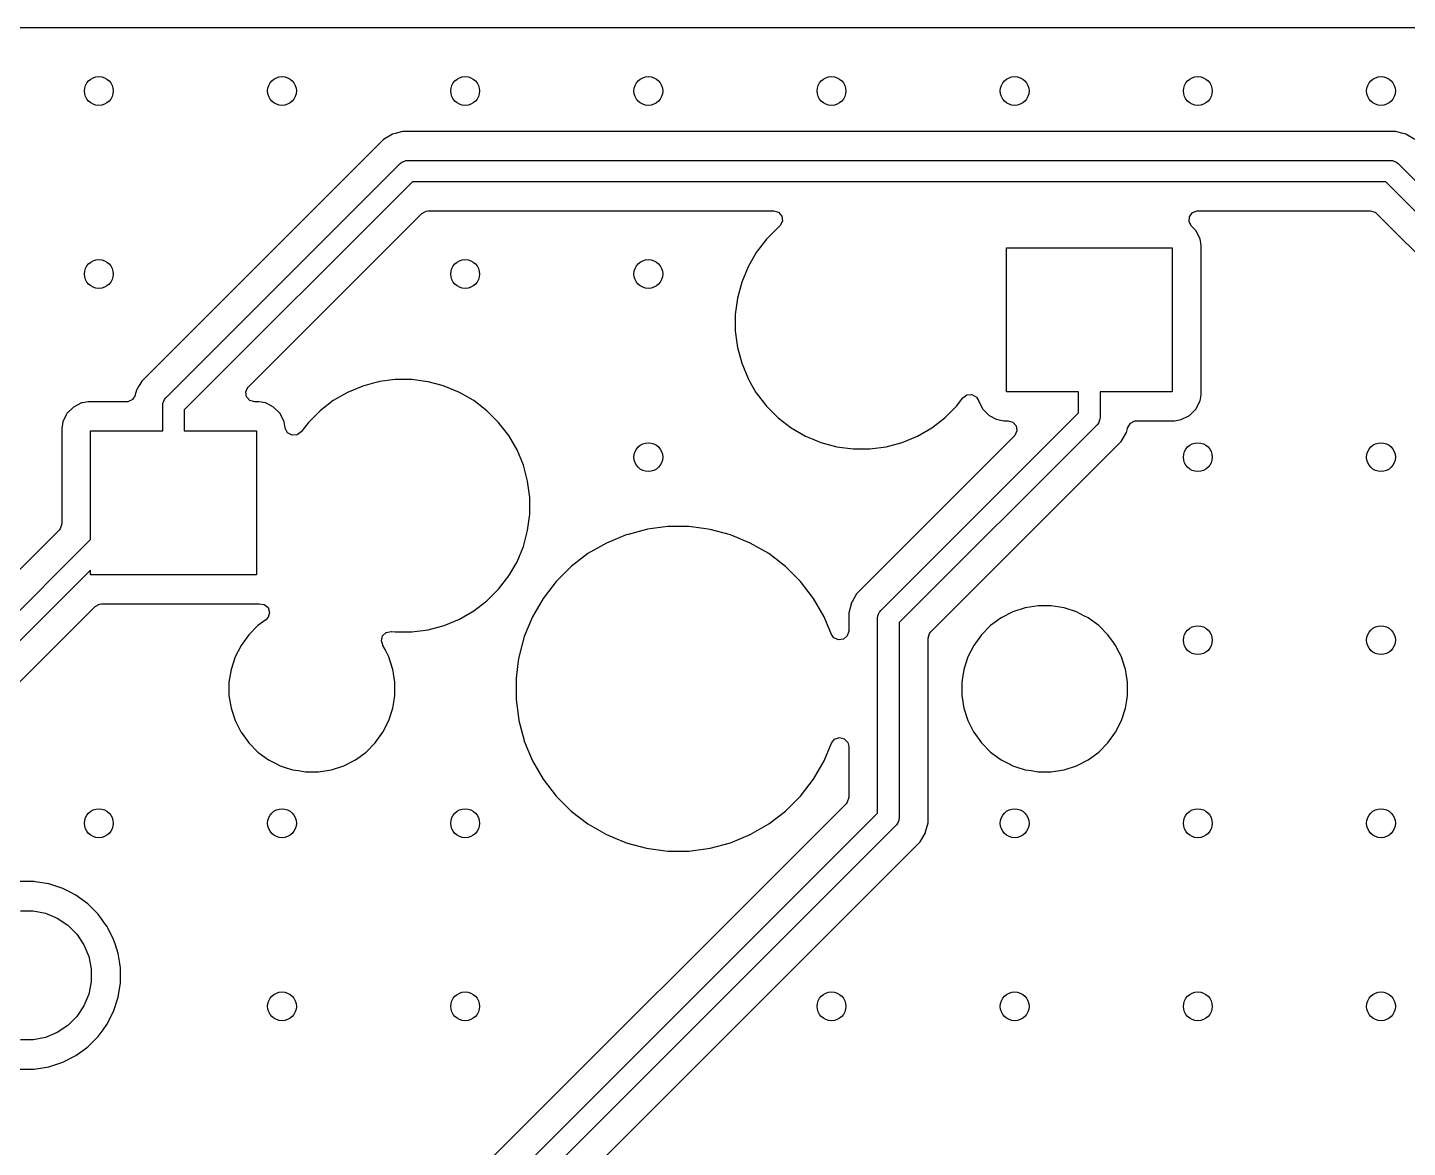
# Model space of a CAD drawing. Extents: x 2.6 to 14.2, y -9.4 to -3.8.
# Drawn here: x 12.644 to 13.398, y -4.408 to -3.796 of the extents above; entities that cross this region are included whole.
import ezdxf

# ---------------------------------------------------------------- set-up
doc = ezdxf.new("R2010")
doc.units = 0
doc.header["$MEASUREMENT"] = 0
doc.layers.add('BLACK', color=7, linetype='CONTINUOUS')

msp = doc.modelspace()

# ---------------------------------------------------------------- linework, layer by layer
at = {"layer": 'BLACK', "linetype": 'CONTINUOUS'}
for p, q in [((11.55474, -3.79592), (14.00124, -3.79592)), ((12.84358, -3.85416), (12.83864, -3.85702)), ((12.84496, -3.85379), (12.84358, -3.85416)), ((12.8491, -3.85269), (12.84496, -3.85379)), ((13.39118, -3.85269), (12.8491, -3.85269)), ((13.39531, -3.85379), (13.39118, -3.85269)), ((13.39669, -3.85416), (13.39531, -3.85379)), ((13.40163, -3.85702), (13.39669, -3.85416)), ((13.39669, -3.85416), (13.39669, -3.85416)), ((12.83864, -3.85702), (12.70665, -3.989)), ((12.83864, -3.85702), (12.83864, -3.85702)), ((12.71982, -3.99814), (12.84777, -3.87018)), ((12.84777, -3.87018), (12.84867, -3.86945)), ((12.84867, -3.86945), (12.85004, -3.86888)), ((12.85004, -3.86888), (12.8508, -3.86857)), ((12.8508, -3.86857), (12.85195, -3.86845)), ((12.85195, -3.86845), (13.38833, -3.86845)), ((13.38833, -3.86845), (13.38948, -3.86857)), ((13.38948, -3.86857), (13.39024, -3.86888)), ((13.39024, -3.86888), (13.39161, -3.86945)), ((13.39161, -3.86945), (13.3925, -3.87018)), ((13.3925, -3.87018), (13.52015, -3.99783)), ((12.85439, -3.88026), (12.7299, -4.00476)), ((13.38588, -3.88026), (12.85439, -3.88026)), ((13.51007, -4.00445), (13.38588, -3.88026)), ((12.7649, -3.99206), (12.8595, -3.89746)), ((12.8595, -3.89746), (12.86191, -3.89614)), ((12.86191, -3.89614), (12.86295, -3.89603)), ((12.86295, -3.89603), (13.05159, -3.89603)), ((13.05159, -3.89603), (13.05422, -3.89681)), ((13.05422, -3.89681), (13.05603, -3.89889)), ((13.05642, -3.90161), (13.05527, -3.90411)), ((13.05603, -3.89889), (13.05642, -3.90161)), ((13.27846, -3.90195), (13.27866, -3.89921)), ((13.27978, -3.90437), (13.27846, -3.90195)), ((13.27866, -3.89921), (13.2803, -3.89701)), ((13.2803, -3.89701), (13.28288, -3.89604)), ((13.28288, -3.89604), (13.28323, -3.89603)), ((13.28323, -3.89603), (13.37733, -3.89603)), ((13.37733, -3.89603), (13.37997, -3.89681)), ((13.37997, -3.89681), (13.38078, -3.89746)), ((13.38078, -3.89746), (13.47507, -3.99175)), ((13.05405, -3.90518), (13.04766, -3.91156)), ((13.05424, -3.90503), (13.05405, -3.90518)), ((13.05456, -3.90479), (13.05424, -3.90503)), ((13.05527, -3.90411), (13.05456, -3.90479)), ((13.28219, -3.90677), (13.27978, -3.90437)), ((13.28445, -3.91122), (13.28219, -3.90677)), ((13.28219, -3.90677), (13.28219, -3.90677)), ((13.28219, -3.90677), (13.28219, -3.90677)), ((13.04766, -3.91156), (13.04216, -3.91873)), ((13.17872, -3.9949), (13.17872, -3.91616)), ((13.17872, -3.91616), (13.26927, -3.91616)), ((13.26927, -3.91616), (13.26927, -3.9949)), ((13.28504, -3.91492), (13.28445, -3.91122)), ((13.28504, -3.99614), (13.28504, -3.91492)), ((13.04216, -3.91873), (13.03764, -3.92656)), ((13.03764, -3.92656), (13.03419, -3.9349)), ((13.03764, -3.92656), (13.03764, -3.92656)), ((13.03419, -3.9349), (13.03185, -3.94363)), ((13.03185, -3.94363), (13.03067, -3.95258)), ((13.03185, -3.94363), (13.03185, -3.94363)), ((13.03067, -3.95258), (13.03067, -3.96162)), ((13.03067, -3.96162), (13.03153, -3.96818)), ((13.03153, -3.96818), (13.03185, -3.97058)), ((13.03185, -3.97058), (13.03185, -3.97058)), ((13.03185, -3.97058), (13.03419, -3.9793)), ((13.03419, -3.9793), (13.03764, -3.98765)), ((12.70527, -3.9914), (12.7038, -3.99395)), ((12.70553, -3.99094), (12.70527, -3.9914)), ((12.70665, -3.989), (12.70553, -3.99094)), ((12.76352, -3.99481), (12.76466, -3.99231)), ((12.76466, -3.99231), (12.7649, -3.99206)), ((12.82739, -3.9917), (12.81904, -3.99516)), ((12.83242, -3.99035), (12.82739, -3.9917)), ((12.83611, -3.98936), (12.83242, -3.99035)), ((12.83654, -3.98931), (12.83611, -3.98936)), ((12.84507, -3.98819), (12.83654, -3.98931)), ((12.8541, -3.98819), (12.84507, -3.98819)), ((12.84507, -3.98819), (12.84507, -3.98819)), ((12.86156, -3.98917), (12.8541, -3.98819)), ((12.8541, -3.98819), (12.8541, -3.98819)), ((12.86306, -3.98936), (12.86156, -3.98917)), ((12.87066, -3.9914), (12.86306, -3.98936)), ((12.87179, -3.9917), (12.87066, -3.9914)), ((12.88013, -3.99516), (12.87179, -3.9917)), ((13.03764, -3.98765), (13.03764, -3.98765)), ((13.03764, -3.98765), (13.03863, -3.98936)), ((13.03863, -3.98936), (13.04199, -3.99517)), ((12.7001, -3.99986), (12.69914, -4.00032)), ((12.70111, -3.99952), (12.7001, -3.99986)), ((12.70132, -3.99926), (12.70111, -3.99952)), ((12.70161, -3.99912), (12.70132, -3.99926)), ((12.70217, -3.99821), (12.70161, -3.99912)), ((12.70284, -3.99738), (12.70217, -3.99821)), ((12.70296, -3.99708), (12.70284, -3.99738)), ((12.7038, -3.99395), (12.70296, -3.99708)), ((12.71857, -4.00028), (12.71909, -3.99903)), ((12.71909, -3.99903), (12.71982, -3.99814)), ((12.76391, -3.99754), (12.76352, -3.99481)), ((12.76571, -3.99961), (12.76391, -3.99754)), ((12.76835, -4.00039), (12.76571, -3.99961)), ((12.81122, -3.99968), (12.80405, -4.00518)), ((12.81904, -3.99516), (12.81122, -3.99968)), ((12.81904, -3.99516), (12.81904, -3.99516)), ((12.88183, -3.99614), (12.88013, -3.99516)), ((12.88013, -3.99516), (12.88013, -3.99516)), ((12.88768, -3.99952), (12.88183, -3.99614)), ((12.88796, -3.99968), (12.88768, -3.99952)), ((12.89512, -4.00518), (12.88796, -3.99968)), ((13.04199, -3.99517), (13.04216, -3.99547)), ((13.04216, -3.99547), (13.04766, -4.00264)), ((13.15151, -4.00264), (13.15495, -3.99816)), ((13.15495, -3.99816), (13.15717, -3.99653)), ((13.15717, -3.99653), (13.15992, -3.99637)), ((13.15992, -3.99637), (13.16232, -3.99772)), ((13.16232, -3.99772), (13.16347, -3.99962)), ((13.16347, -3.99962), (13.16354, -3.99983)), ((13.16354, -3.99983), (13.16354, -3.99983)), ((13.16354, -3.99983), (13.16354, -3.99983)), ((13.16354, -3.99983), (13.16581, -4.00428)), ((13.21809, -3.9949), (13.17872, -3.9949)), ((13.21809, -4.0063), (13.21809, -3.9949)), ((13.26927, -3.9949), (13.2299, -3.9949)), ((13.2299, -3.9949), (13.2299, -4.00874)), ((13.28219, -4.00428), (13.28445, -3.99983)), ((13.28445, -3.99983), (13.28498, -3.99653)), ((13.28445, -3.99983), (13.28445, -3.99983)), ((13.28445, -3.99983), (13.28445, -3.99983)), ((13.28498, -3.99653), (13.28504, -3.99614)), ((12.66581, -4.00677), (12.66543, -4.00751)), ((12.66934, -4.00324), (12.66581, -4.00677)), ((12.66581, -4.00677), (12.66581, -4.00677)), ((12.66581, -4.00677), (12.66581, -4.00677)), ((12.67379, -4.00097), (12.66934, -4.00324)), ((12.66934, -4.00324), (12.66934, -4.00324)), ((12.66934, -4.00324), (12.66934, -4.00324)), ((12.67429, -4.00089), (12.67379, -4.00097)), ((12.67748, -4.00039), (12.67429, -4.00089)), ((12.69833, -4.00039), (12.67748, -4.00039)), ((12.69847, -4.00038), (12.69833, -4.00039)), ((12.6985, -4.00039), (12.69847, -4.00038)), ((12.69855, -4.00037), (12.6985, -4.00039)), ((12.69914, -4.00032), (12.69855, -4.00037)), ((12.71809, -4.00231), (12.7182, -4.00116)), ((12.71809, -4.01616), (12.71809, -4.00231)), ((12.7182, -4.00116), (12.71857, -4.00028)), ((12.7299, -4.00476), (12.7299, -4.01616)), ((12.77051, -4.00039), (12.76835, -4.00039)), ((12.7742, -4.00097), (12.77051, -4.00039)), ((12.77051, -4.00039), (12.77051, -4.00039)), ((12.77563, -4.0017), (12.7742, -4.00097)), ((12.77866, -4.00324), (12.77563, -4.0017)), ((12.78219, -4.00677), (12.77866, -4.00324)), ((12.77866, -4.00324), (12.77866, -4.00324)), ((12.77866, -4.00324), (12.77866, -4.00324)), ((12.78445, -4.01122), (12.78219, -4.00677)), ((12.78219, -4.00677), (12.78219, -4.00677)), ((12.78219, -4.00677), (12.78219, -4.00677)), ((12.80405, -4.00518), (12.79766, -4.01156)), ((12.90151, -4.01156), (12.89512, -4.00518)), ((12.89512, -4.00518), (12.89512, -4.00518)), ((13.04766, -4.00264), (13.04766, -4.00264)), ((13.04766, -4.00264), (13.05405, -4.00903)), ((13.1101, -4.11429), (13.21809, -4.0063)), ((13.14512, -4.00903), (13.15151, -4.00264)), ((13.15151, -4.00264), (13.15151, -4.00264)), ((13.16581, -4.00428), (13.16581, -4.00428)), ((13.16581, -4.00428), (13.16581, -4.00428)), ((13.16581, -4.00428), (13.16934, -4.00781)), ((13.27866, -4.00781), (13.28219, -4.00428)), ((12.66354, -4.01122), (12.66295, -4.01492)), ((12.66295, -4.01492), (12.66295, -4.06701)), ((12.66543, -4.00751), (12.66354, -4.01122)), ((12.78498, -4.01455), (12.78445, -4.01122)), ((12.78502, -4.01477), (12.78498, -4.01455)), ((12.78631, -4.0172), (12.78502, -4.01477)), ((12.79766, -4.01156), (12.79368, -4.01676)), ((12.79766, -4.01156), (12.79766, -4.01156)), ((12.90278, -4.01322), (12.90151, -4.01156)), ((12.90151, -4.01156), (12.90151, -4.01156)), ((12.90151, -4.01156), (12.90151, -4.01156)), ((12.90701, -4.01873), (12.90278, -4.01322)), ((13.05405, -4.00903), (13.05405, -4.00903)), ((13.05405, -4.00903), (13.06122, -4.01453)), ((13.06122, -4.01453), (13.06122, -4.01453)), ((13.06122, -4.01453), (13.06122, -4.01453)), ((13.06122, -4.01453), (13.06904, -4.01905)), ((13.22817, -4.01292), (13.12018, -4.12091)), ((13.13013, -4.01905), (13.13796, -4.01453)), ((13.13796, -4.01453), (13.14512, -4.00903)), ((13.14512, -4.00903), (13.14512, -4.00903)), ((13.14512, -4.00903), (13.14512, -4.00903)), ((13.16934, -4.00781), (13.16934, -4.00781)), ((13.16934, -4.00781), (13.16934, -4.00781)), ((13.16934, -4.00781), (13.17319, -4.00978)), ((13.17319, -4.00978), (13.17379, -4.01008)), ((13.17379, -4.01008), (13.17748, -4.01067)), ((13.17748, -4.01067), (13.17748, -4.01067)), ((13.17748, -4.01067), (13.17964, -4.01067)), ((13.17964, -4.01067), (13.18228, -4.01144)), ((13.18228, -4.01144), (13.18408, -4.01352)), ((13.18408, -4.01352), (13.18447, -4.01624)), ((13.22891, -4.01202), (13.22817, -4.01292)), ((13.2296, -4.01036), (13.22891, -4.01202)), ((13.22979, -4.0099), (13.2296, -4.01036)), ((13.2299, -4.00874), (13.22979, -4.0099)), ((13.24459, -4.01562), (13.24478, -4.01492)), ((13.24478, -4.01492), (13.24488, -4.01453)), ((13.24488, -4.01453), (13.24495, -4.01428)), ((13.24495, -4.01428), (13.24638, -4.01193)), ((13.24638, -4.01193), (13.24886, -4.01073)), ((13.24886, -4.01073), (13.24967, -4.01067)), ((13.24967, -4.01067), (13.27051, -4.01067)), ((13.27051, -4.01067), (13.2742, -4.01008)), ((13.27051, -4.01067), (13.27051, -4.01067)), ((13.2742, -4.01008), (13.27866, -4.00781)), ((12.67872, -4.07556), (12.67872, -4.01616)), ((12.67872, -4.01616), (12.71809, -4.01616)), ((12.7299, -4.01616), (12.76927, -4.01616)), ((12.76927, -4.01616), (12.76927, -4.0949)), ((12.78871, -4.01854), (12.78631, -4.0172)), ((12.79145, -4.01838), (12.78871, -4.01854)), ((12.79368, -4.01676), (12.79145, -4.01838)), ((12.91153, -4.02656), (12.90701, -4.01873)), ((12.90701, -4.01873), (12.90701, -4.01873)), ((12.90701, -4.01873), (12.90701, -4.01873)), ((13.06904, -4.01905), (13.06904, -4.01905)), ((13.06904, -4.01905), (13.06904, -4.01905)), ((13.06904, -4.01905), (13.07264, -4.02054)), ((13.07264, -4.02054), (13.07739, -4.0225)), ((13.07739, -4.0225), (13.08611, -4.02484)), ((13.18309, -4.019), (13.09693, -4.10516)), ((13.11306, -4.02484), (13.12179, -4.0225)), ((13.12179, -4.0225), (13.13013, -4.01905)), ((13.18333, -4.01874), (13.18309, -4.019)), ((13.18447, -4.01624), (13.18333, -4.01874)), ((13.18884, -4.07455), (13.24134, -4.02205)), ((13.24134, -4.02205), (13.24419, -4.01711)), ((13.24419, -4.01711), (13.24459, -4.01562)), ((12.91499, -4.0349), (12.91153, -4.02656)), ((13.08611, -4.02484), (13.09507, -4.02602)), ((13.09507, -4.02602), (13.09507, -4.02602)), ((13.09507, -4.02602), (13.1041, -4.02602)), ((13.1041, -4.02602), (13.11306, -4.02484)), ((13.1041, -4.02602), (13.1041, -4.02602)), ((12.91732, -4.04363), (12.91499, -4.0349)), ((12.9185, -4.05259), (12.91732, -4.04363)), ((12.9185, -4.06162), (12.9185, -4.05259)), ((12.66295, -4.06701), (12.66218, -4.06965)), ((12.91732, -4.07058), (12.9185, -4.06162)), ((12.66152, -4.07046), (12.47809, -4.25389)), ((12.66218, -4.06965), (12.66152, -4.07046)), ((12.91499, -4.0793), (12.91732, -4.07058)), ((12.97104, -4.07302), (12.96031, -4.07747)), ((12.97105, -4.07302), (12.97104, -4.07302)), ((12.97218, -4.07272), (12.97105, -4.07302)), ((12.98226, -4.07002), (12.97218, -4.07272)), ((12.98282, -4.06994), (12.98226, -4.07002)), ((12.99378, -4.0685), (12.98282, -4.06994)), ((13.00539, -4.0685), (12.99378, -4.0685)), ((12.99378, -4.0685), (12.99378, -4.0685)), ((13.01461, -4.06971), (13.00539, -4.0685)), ((13.00539, -4.0685), (13.00539, -4.0685)), ((13.01691, -4.07002), (13.01461, -4.06971)), ((13.02813, -4.07302), (13.01691, -4.07002)), ((13.03886, -4.07747), (13.02813, -4.07302)), ((13.02813, -4.07302), (13.02813, -4.07302)), ((13.02813, -4.07302), (13.02813, -4.07302)), ((13.13738, -4.12601), (13.18884, -4.07455)), ((12.49126, -4.26302), (12.67872, -4.07556)), ((12.91153, -4.08765), (12.91499, -4.0793)), ((12.96031, -4.07747), (12.95026, -4.08327)), ((12.96031, -4.07747), (12.96031, -4.07747)), ((13.04892, -4.08327), (13.03886, -4.07747)), ((13.03886, -4.07747), (13.03886, -4.07747)), ((12.90701, -4.09547), (12.91153, -4.08765)), ((12.94104, -4.09034), (12.93283, -4.09856)), ((12.95026, -4.08327), (12.94104, -4.09034)), ((12.94104, -4.09034), (12.94104, -4.09034)), ((13.05813, -4.09034), (13.04892, -4.08327)), ((13.06634, -4.09856), (13.05813, -4.09034)), ((13.05813, -4.09034), (13.05813, -4.09034)), ((12.67872, -4.09227), (12.50134, -4.26964)), ((12.67872, -4.0949), (12.67872, -4.09227)), ((12.76927, -4.0949), (12.67872, -4.0949)), ((12.90151, -4.10264), (12.90701, -4.09547)), ((12.89512, -4.10903), (12.90151, -4.10264)), ((12.90151, -4.10264), (12.90151, -4.10264)), ((12.90151, -4.10264), (12.90151, -4.10264)), ((12.93283, -4.09856), (12.92576, -4.10777)), ((12.93283, -4.09856), (12.93283, -4.09856)), ((13.07341, -4.10777), (13.06634, -4.09856)), ((13.06634, -4.09856), (13.06634, -4.09856)), ((13.09693, -4.10516), (13.0946, -4.10919)), ((13.09693, -4.10516), (13.09693, -4.10516)), ((12.51854, -4.27474), (12.68119, -4.1121)), ((12.68119, -4.1121), (12.6836, -4.11078)), ((12.6836, -4.11078), (12.68464, -4.11067)), ((12.68464, -4.11067), (12.77051, -4.11067)), ((12.77051, -4.11067), (12.7708, -4.11062)), ((12.7708, -4.11062), (12.77352, -4.11097)), ((12.77352, -4.11097), (12.77563, -4.11274)), ((12.77563, -4.11274), (12.77644, -4.11537)), ((12.88796, -4.11453), (12.89512, -4.10903)), ((12.89512, -4.10903), (12.89512, -4.10903)), ((12.89512, -4.10903), (12.89512, -4.10903)), ((12.92576, -4.10777), (12.91995, -4.11783)), ((13.07922, -4.11783), (13.07341, -4.10777)), ((13.09408, -4.1101), (13.0926, -4.11561)), ((13.09419, -4.1099), (13.09408, -4.1101)), ((13.0946, -4.10919), (13.09419, -4.1099)), ((13.0946, -4.10919), (13.0946, -4.10919)), ((13.18898, -4.11292), (13.1822, -4.11513)), ((13.19602, -4.11181), (13.18898, -4.11292)), ((13.20315, -4.11181), (13.19602, -4.11181)), ((13.19602, -4.11181), (13.19602, -4.11181)), ((13.21019, -4.11292), (13.20315, -4.11181)), ((13.20315, -4.11181), (13.20315, -4.11181)), ((13.21697, -4.11513), (13.21019, -4.11292)), ((12.77443, -4.11939), (12.77008, -4.12255)), ((12.7757, -4.11802), (12.77443, -4.11939)), ((12.77644, -4.11537), (12.7757, -4.11802)), ((12.87179, -4.1225), (12.88013, -4.11905)), ((12.88013, -4.11905), (12.88796, -4.11453)), ((12.91995, -4.11783), (12.91551, -4.12856)), ((12.91995, -4.11783), (12.91995, -4.11783)), ((13.08321, -4.12746), (13.07922, -4.11783)), ((13.07922, -4.11783), (13.07922, -4.11783)), ((13.0926, -4.11561), (13.0926, -4.11561)), ((13.0926, -4.11561), (13.0926, -4.12559)), ((13.10837, -4.11846), (13.10848, -4.11731)), ((13.10837, -4.22501), (13.10837, -4.11846)), ((13.10848, -4.11731), (13.10891, -4.11629)), ((13.10891, -4.11629), (13.10937, -4.11518)), ((13.10937, -4.11518), (13.1101, -4.11429)), ((13.17585, -4.11836), (13.17008, -4.12255)), ((13.1822, -4.11513), (13.17585, -4.11836)), ((13.1822, -4.11513), (13.1822, -4.11513)), ((13.22106, -4.11721), (13.21697, -4.11513)), ((13.21697, -4.11513), (13.21697, -4.11513)), ((13.22333, -4.11836), (13.22106, -4.11721)), ((13.22909, -4.12255), (13.22333, -4.11836)), ((13.22333, -4.11836), (13.22333, -4.11836)), ((13.22333, -4.11836), (13.22333, -4.11836)), ((12.76504, -4.12759), (12.76085, -4.13336)), ((12.77008, -4.12255), (12.76504, -4.12759)), ((12.76504, -4.12759), (12.76504, -4.12759)), ((12.77008, -4.12255), (12.77008, -4.12255)), ((12.83809, -4.12818), (12.84007, -4.12627)), ((12.84007, -4.12627), (12.84276, -4.12572)), ((12.84276, -4.12572), (12.84298, -4.12574)), ((12.84298, -4.12574), (12.84507, -4.12602)), ((12.84507, -4.12602), (12.84507, -4.12602)), ((12.84507, -4.12602), (12.8541, -4.12602)), ((12.8541, -4.12602), (12.86306, -4.12484)), ((12.8541, -4.12602), (12.8541, -4.12602)), ((12.86306, -4.12484), (12.87179, -4.1225)), ((13.08452, -4.12928), (13.08321, -4.12746)), ((13.0926, -4.12559), (13.09183, -4.12823)), ((13.12018, -4.12091), (13.12018, -4.22745)), ((13.13595, -4.12946), (13.13672, -4.12682)), ((13.13672, -4.12682), (13.13738, -4.12601)), ((13.16504, -4.12759), (13.16085, -4.13336)), ((13.17008, -4.12255), (13.16504, -4.12759)), ((13.16504, -4.12759), (13.16504, -4.12759)), ((13.17008, -4.12255), (13.17008, -4.12255)), ((13.23414, -4.12759), (13.22909, -4.12255)), ((13.22909, -4.12255), (13.22909, -4.12255)), ((13.23723, -4.13185), (13.23414, -4.12759)), ((13.23414, -4.12759), (13.23414, -4.12759)), ((12.76085, -4.13336), (12.75761, -4.13971)), ((12.83747, -4.13086), (12.83809, -4.12818)), ((12.83829, -4.13316), (12.83747, -4.13086)), ((12.83823, -4.1332), (12.83829, -4.13316)), ((12.83833, -4.13336), (12.83823, -4.1332)), ((12.8395, -4.13566), (12.83833, -4.13336)), ((12.83833, -4.13336), (12.83833, -4.13336)), ((12.83833, -4.13336), (12.83833, -4.13336)), ((12.91551, -4.12856), (12.9125, -4.13978)), ((12.91551, -4.12856), (12.91551, -4.12856)), ((13.08703, -4.13042), (13.08452, -4.12928)), ((13.08975, -4.13003), (13.08703, -4.13042)), ((13.09183, -4.12823), (13.08975, -4.13003)), ((13.13595, -4.15354), (13.13595, -4.12946)), ((13.16085, -4.13336), (13.15761, -4.13971)), ((13.23833, -4.13336), (13.23723, -4.13185)), ((13.24027, -4.13718), (13.23833, -4.13336)), ((12.75761, -4.13972), (12.75541, -4.1465)), ((12.75761, -4.13971), (12.75761, -4.13972)), ((12.84156, -4.13971), (12.8395, -4.13566)), ((12.84156, -4.13972), (12.84156, -4.13971)), ((12.84229, -4.14196), (12.84156, -4.13972)), ((12.84377, -4.1465), (12.84229, -4.14196)), ((12.91222, -4.1419), (12.91098, -4.15129)), ((12.9125, -4.13978), (12.91222, -4.1419)), ((13.15761, -4.13972), (13.15541, -4.1465)), ((13.15761, -4.13971), (13.15761, -4.13972)), ((13.24156, -4.13971), (13.24027, -4.13718)), ((13.24156, -4.13972), (13.24156, -4.13971)), ((13.24229, -4.14196), (13.24156, -4.13972)), ((13.24377, -4.1465), (13.24229, -4.14196)), ((12.75541, -4.1465), (12.75429, -4.15354)), ((12.84412, -4.14875), (12.84377, -4.1465)), ((12.84488, -4.15354), (12.84412, -4.14875)), ((13.15541, -4.1465), (13.15429, -4.15354)), ((13.24412, -4.14875), (13.24377, -4.1465)), ((13.24488, -4.15354), (13.24412, -4.14875)), ((12.75429, -4.15354), (12.75429, -4.16067)), ((12.84488, -4.16067), (12.84488, -4.15354)), ((12.91098, -4.15129), (12.91098, -4.16291)), ((13.13595, -4.23031), (13.13595, -4.15354)), ((13.15429, -4.15354), (13.15429, -4.16067)), ((13.24488, -4.16067), (13.24488, -4.15354)), ((12.75429, -4.16067), (12.75541, -4.16771)), ((12.84377, -4.16771), (12.84445, -4.16339)), ((12.84445, -4.16339), (12.84488, -4.16067)), ((12.91098, -4.16291), (12.9121, -4.17136)), ((13.15429, -4.16067), (13.15541, -4.16771)), ((13.24377, -4.16771), (13.24445, -4.16339)), ((13.24445, -4.16339), (13.24488, -4.16067)), ((12.75541, -4.16771), (12.75761, -4.17449)), ((12.84156, -4.17449), (12.84377, -4.16771)), ((12.9121, -4.17136), (12.9125, -4.17442)), ((13.15541, -4.16771), (13.15761, -4.17449)), ((13.24156, -4.17449), (13.24377, -4.16771)), ((12.75761, -4.17449), (12.75761, -4.17449)), ((12.75761, -4.17449), (12.75958, -4.17836)), ((12.75958, -4.17836), (12.76069, -4.18054)), ((12.76069, -4.18054), (12.76085, -4.18084)), ((12.83833, -4.18084), (12.84156, -4.17449)), ((12.9125, -4.17442), (12.91543, -4.18534)), ((13.15761, -4.17449), (13.15761, -4.17449)), ((13.15761, -4.17449), (13.15958, -4.17836)), ((13.15958, -4.17836), (13.16069, -4.18054)), ((13.16069, -4.18054), (13.16085, -4.18084)), ((13.23833, -4.18084), (13.24156, -4.17449)), ((12.76085, -4.18084), (12.76504, -4.18661)), ((12.76504, -4.18661), (12.76504, -4.18661)), ((12.76504, -4.18661), (12.77008, -4.19165)), ((12.82909, -4.19165), (12.83414, -4.18661)), ((12.83414, -4.18661), (12.83833, -4.18084)), ((12.91543, -4.18534), (12.91551, -4.18564)), ((12.91551, -4.18564), (12.91551, -4.18564)), ((12.91551, -4.18564), (12.91995, -4.19637)), ((13.07922, -4.19637), (13.08321, -4.18675)), ((13.08321, -4.18675), (13.08494, -4.1846)), ((13.08494, -4.1846), (13.08755, -4.18374)), ((13.08755, -4.18374), (13.09021, -4.18442)), ((13.09021, -4.18442), (13.09209, -4.18643)), ((13.09209, -4.18643), (13.0926, -4.18861)), ((13.16085, -4.18084), (13.16504, -4.18661)), ((13.16504, -4.18661), (13.16504, -4.18661)), ((13.16504, -4.18661), (13.17008, -4.19165)), ((13.22909, -4.19165), (13.23414, -4.18661)), ((13.23414, -4.18661), (13.23833, -4.18084)), ((12.77008, -4.19165), (12.77008, -4.19165)), ((12.77008, -4.19165), (12.77391, -4.19444)), ((12.77391, -4.19444), (12.77585, -4.19584)), ((12.82333, -4.19584), (12.82909, -4.19165)), ((13.0926, -4.18861), (13.0926, -4.21645)), ((13.17008, -4.19165), (13.17008, -4.19165)), ((13.17008, -4.19165), (13.17391, -4.19444)), ((13.17391, -4.19444), (13.17585, -4.19584)), ((13.22333, -4.19584), (13.22909, -4.19165)), ((12.77585, -4.19584), (12.77983, -4.19787)), ((12.77983, -4.19787), (12.7822, -4.19908)), ((12.7822, -4.19908), (12.7822, -4.19908)), ((12.7822, -4.19908), (12.78448, -4.19982)), ((12.78448, -4.19982), (12.78898, -4.20128)), ((12.78898, -4.20128), (12.79224, -4.2018)), ((12.79224, -4.2018), (12.79602, -4.2024)), ((12.79602, -4.2024), (12.79602, -4.2024)), ((12.79602, -4.2024), (12.80315, -4.2024)), ((12.80315, -4.2024), (12.80657, -4.20186)), ((12.80657, -4.20186), (12.81019, -4.20128)), ((12.81019, -4.20128), (12.81697, -4.19908)), ((12.81697, -4.19908), (12.82333, -4.19584)), ((12.91995, -4.19637), (12.91995, -4.19637)), ((12.91995, -4.19637), (12.92576, -4.20643)), ((13.07341, -4.20643), (13.07922, -4.19637)), ((13.17585, -4.19584), (13.17983, -4.19787)), ((13.17983, -4.19787), (13.1822, -4.19908)), ((13.1822, -4.19908), (13.1822, -4.19908)), ((13.1822, -4.19908), (13.18448, -4.19982)), ((13.18448, -4.19982), (13.18898, -4.20128)), ((13.18898, -4.20128), (13.19224, -4.2018)), ((13.19224, -4.2018), (13.19602, -4.2024)), ((13.19602, -4.2024), (13.19602, -4.2024)), ((13.19602, -4.2024), (13.20315, -4.2024)), ((13.20315, -4.2024), (13.20657, -4.20186)), ((13.20657, -4.20186), (13.21019, -4.20128)), ((13.21019, -4.20128), (13.21697, -4.19908)), ((13.21697, -4.19908), (13.22333, -4.19584)), ((12.92576, -4.20643), (12.93283, -4.21565)), ((13.06634, -4.21565), (13.07341, -4.20643)), ((12.93283, -4.21565), (12.93283, -4.21565)), ((12.93283, -4.21565), (12.94104, -4.22386)), ((13.05813, -4.22386), (13.06634, -4.21565)), ((13.0926, -4.21645), (13.09183, -4.21909)), ((13.09117, -4.21991), (12.64982, -4.66126)), ((12.66299, -4.67039), (13.10837, -4.22501)), ((12.94104, -4.22386), (12.94104, -4.22386)), ((12.94104, -4.22386), (12.95026, -4.23093)), ((13.04892, -4.23093), (13.05813, -4.22386)), ((13.09183, -4.21909), (13.09117, -4.21991)), ((13.11845, -4.23163), (12.67307, -4.67701)), ((12.95026, -4.23093), (12.96031, -4.23674)), ((13.03886, -4.23674), (13.04892, -4.23093)), ((13.11919, -4.23073), (13.11845, -4.23163)), ((13.1199, -4.229), (13.11919, -4.23073)), ((13.12007, -4.2286), (13.1199, -4.229)), ((13.12018, -4.22745), (13.12007, -4.2286)), ((13.13462, -4.23525), (13.13595, -4.23031)), ((12.91084, -4.46154), (13.13162, -4.24076)), ((12.96031, -4.23674), (12.96031, -4.23674)), ((12.96031, -4.23674), (12.96031, -4.23674)), ((12.96031, -4.23674), (12.96517, -4.23875)), ((12.96517, -4.23875), (12.97031, -4.24088)), ((12.97031, -4.24088), (12.97105, -4.24118)), ((13.02813, -4.24118), (13.03886, -4.23674)), ((13.13162, -4.24076), (13.13447, -4.23582)), ((13.13447, -4.23582), (13.13462, -4.23525)), ((12.97105, -4.24118), (12.98226, -4.24419)), ((12.98226, -4.24419), (12.99378, -4.2457)), ((12.99378, -4.2457), (12.99378, -4.2457)), ((12.99378, -4.2457), (13.00539, -4.2457)), ((13.00539, -4.2457), (13.01691, -4.24419)), ((13.00539, -4.2457), (13.00539, -4.2457)), ((13.01691, -4.24419), (13.02813, -4.24118)), ((12.64789, -4.26241), (12.63983, -4.26241)), ((12.64854, -4.26252), (12.64789, -4.26241)), ((12.65585, -4.26367), (12.64854, -4.26252)), ((12.66352, -4.26616), (12.65585, -4.26367)), ((12.66725, -4.26807), (12.66352, -4.26616)), ((12.6707, -4.26982), (12.66725, -4.26807)), ((12.67722, -4.27456), (12.6707, -4.26982)), ((12.6707, -4.26982), (12.6707, -4.26982)), ((12.6707, -4.26982), (12.6707, -4.26982)), ((12.64039, -4.27835), (12.64734, -4.27835)), ((12.64734, -4.27835), (12.65415, -4.27971)), ((12.68292, -4.28026), (12.67722, -4.27456)), ((12.65415, -4.27971), (12.66057, -4.28236)), ((12.66057, -4.28236), (12.66634, -4.28622)), ((12.68695, -4.28581), (12.68292, -4.28026)), ((12.68765, -4.28678), (12.68695, -4.28581)), ((12.66634, -4.28622), (12.67125, -4.29114)), ((12.67125, -4.29114), (12.67511, -4.29691)), ((12.6894, -4.2902), (12.68765, -4.28678)), ((12.69131, -4.29396), (12.6894, -4.2902)), ((12.67511, -4.29691), (12.67777, -4.30333)), ((12.69209, -4.29636), (12.69131, -4.29396)), ((12.69131, -4.29396), (12.69131, -4.29396)), ((12.69131, -4.29396), (12.69131, -4.29396)), ((12.6938, -4.30162), (12.69209, -4.29636)), ((12.67777, -4.30333), (12.67912, -4.31014)), ((12.69468, -4.30714), (12.6938, -4.30162)), ((12.69506, -4.30958), (12.69468, -4.30714)), ((12.67912, -4.31014), (12.67912, -4.31709)), ((12.69506, -4.31764), (12.69506, -4.30958)), ((12.67912, -4.31709), (12.67777, -4.3239)), ((12.6938, -4.3256), (12.69506, -4.31764)), ((12.67511, -4.33032), (12.67125, -4.33609)), ((12.67777, -4.3239), (12.67511, -4.33032)), ((12.69131, -4.33327), (12.6938, -4.3256)), ((12.67125, -4.33609), (12.66634, -4.341)), ((12.68765, -4.34045), (12.69131, -4.33327)), ((12.66057, -4.34486), (12.65415, -4.34752)), ((12.66634, -4.341), (12.66057, -4.34486)), ((12.68292, -4.34697), (12.68553, -4.34338)), ((12.68553, -4.34338), (12.68765, -4.34045)), ((12.64734, -4.34888), (12.64039, -4.34888)), ((12.65415, -4.34752), (12.64734, -4.34888)), ((12.67504, -4.35425), (12.67722, -4.35267)), ((12.67722, -4.35267), (12.68292, -4.34697)), ((12.67722, -4.35267), (12.67722, -4.35267)), ((12.67722, -4.35267), (12.67722, -4.35267)), ((12.68292, -4.34697), (12.68292, -4.34697)), ((12.68292, -4.34697), (12.68292, -4.34697)), ((12.65585, -4.36355), (12.66352, -4.36106)), ((12.66352, -4.36106), (12.6707, -4.3574)), ((12.6707, -4.3574), (12.67504, -4.35425)), ((12.63983, -4.36481), (12.64789, -4.36481)), ((12.64789, -4.36481), (12.65585, -4.36355)), ((12.64789, -4.36481), (12.64789, -4.36481))]:
    msp.add_line(p, q, dxfattribs=at)
at = {"layer": 'BLACK'}
for centre in [(12.68323, -3.83054), (12.78323, -3.83054), (12.88323, -3.83054), (12.98323, -3.83054), (13.08323, -3.83054), (13.18323, -3.83054), (13.28323, -3.83054), (13.38323, -3.83054), (12.68323, -3.93054), (12.88323, -3.93054), (12.98323, -3.93054), (12.98323, -4.03054), (13.28323, -4.03054), (13.38323, -4.03054), (13.28323, -4.13054), (13.38323, -4.13054), (12.68323, -4.23054), (12.78323, -4.23054), (12.88323, -4.23054), (13.18323, -4.23054), (13.28323, -4.23054), (13.38323, -4.23054), (12.78323, -4.33054), (12.88323, -4.33054), (13.08323, -4.33054), (13.18323, -4.33054), (13.28323, -4.33054), (13.38323, -4.33054)]:
    msp.add_circle(centre, 0.00787, dxfattribs=at)

doc.saveas('drawing.dxf')
